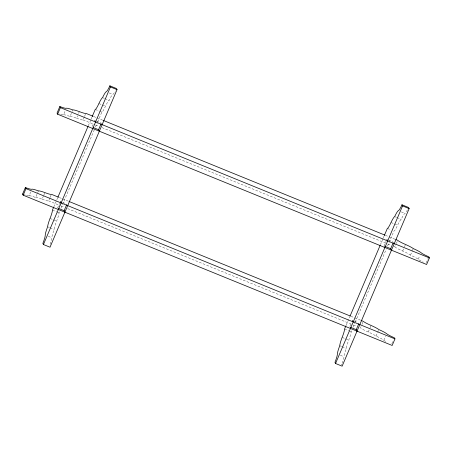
<?xml version="1.0" encoding="UTF-8"?>
<svg xmlns="http://www.w3.org/2000/svg" width="452" height="452" viewBox="0 0 452 452"><rect width="100%" height="100%" fill="white"/><g stroke="black" fill="none" stroke-linecap="round" stroke-linejoin="round"><path stroke-width="0.34" stroke-dasharray="2.26 1.69" d="M27.12 195.597A9.322 1.045 23 0 0 29.109 195.772L30.883 191.597M60.941 114.452A9.322 1.045 23 0 0 63.546 114.797L65.32 110.621M29.109 195.772A10.859 1.22 23 0 1 35.612 197.473L37.392 193.292M37.64 192.699L38.403 190.908M63.546 114.797A10.859 1.22 23 0 1 70.049 116.497L72.083 111.723M72.337 111.124L72.84 109.932M35.612 197.473A10.859 1.22 23 0 1 42.121 199.168L43.641 195.586M43.895 194.993L44.912 192.603M70.049 116.497A10.859 1.22 23 0 1 76.557 118.192L77.569 115.808M78.586 113.418L79.349 111.627M42.121 199.168A9.322 1.045 23 0 0 48.624 200.869L49.895 197.886M50.149 197.287L51.415 194.303M76.557 118.192A9.322 1.045 23 0 0 83.061 119.893L84.332 116.91M84.586 116.311L85.852 113.328M53.805 206.869L56.562 200.372M56.839 199.727L57.67 197.778M88.332 125.684L90.818 119.836M91.095 119.187L91.92 117.237M57.545 208.016L59.579 203.242M92.236 126.441L93.762 122.859M50.132 244.278A9.322 1.254 -67.8 0 0 51.833 237.763A10.859 1.463 -67.8 0 1 54.223 229.441A10.859 1.463 -67.8 0 1 56.619 221.124A9.322 1.254 -67.8 0 0 59.009 212.802L59.562 211.502M60.947 208.253L94.366 129.667M95.474 127.068L97.406 122.52M97.683 121.87L101.824 112.13A9.322 1.254 -67.8 0 0 105.48 106.226A10.859 1.463 -67.8 0 1 109.141 100.321A10.859 1.463 -67.8 0 1 112.797 94.417A9.322 1.254 -67.8 0 0 115.294 90.925M346.192 325.186L349.786 316.745M380.443 244.651L382.929 238.803M383.206 238.153L384.036 236.21M349.916 326.384L351.441 322.807M384.098 246.007L386.132 241.232M342.249 363.244A9.322 1.254 -67.8 0 0 343.944 356.735A10.859 1.463 -67.8 0 1 346.339 348.413A10.859 1.463 -67.8 0 1 348.729 340.09A9.322 1.254 -67.8 0 0 351.125 331.768L351.955 329.819M353.057 327.22L354.989 322.677M355.266 322.027L386.206 249.284M387.584 246.035L393.941 231.096A9.322 1.254 -67.8 0 0 397.596 225.192A10.859 1.463 -67.8 0 1 401.252 219.288A10.859 1.463 -67.8 0 1 404.913 213.384A9.322 1.254 -67.8 0 0 407.41 209.892M361.012 326.694L360.504 327.886A9.322 1.045 23 0 0 368.278 332A10.859 1.22 23 0 1 376.047 336.118A10.859 1.22 23 0 1 383.816 340.232A9.322 1.045 23 0 0 385.98 341.656M362.029 324.304L363.301 321.321M421.078 261.041A9.322 1.045 23 0 1 418.253 259.262A10.859 1.22 23 0 0 410.484 255.143A10.859 1.22 23 0 0 402.715 251.029A9.322 1.045 23 0 1 394.946 246.911L396.212 243.927M396.466 243.329L397.229 241.537M368.278 332L369.798 328.423M370.052 327.824L371.069 325.434M402.715 251.029L404.235 247.447M404.489 246.848L405.506 244.464M376.047 336.118L378.838 329.553M410.484 255.143L412.264 250.967M412.512 250.368L413.275 248.577M383.816 340.232L385.596 336.056M418.253 259.262L419.778 255.679M391.839 343.752L393.364 340.17M426.276 262.776L428.818 256.809M109.203 92.954L112.797 94.417M401.314 211.92L404.913 213.384M102.547 97.638L104.344 98.372M104.943 98.615L109.141 100.321M394.664 216.604L396.46 217.339M397.059 217.582L401.252 219.288M98.892 103.542L101.886 104.762M102.485 105.005L105.48 106.226M391.008 222.508L394.003 223.729M394.602 223.972L397.596 225.192M95.236 109.446L99.429 111.152M100.028 111.395L101.824 112.13M387.353 228.413L390.946 229.876M93.7 116.52L96.316 117.588M96.971 117.853L102.853 120.249M385.313 235.289L388.584 236.616M389.234 236.882L395.121 239.283M96.575 121.204L101.367 123.159M388.686 240.176L392.884 241.882M83.061 119.893L94.83 124.684M95.485 124.95L98.756 126.283M102.022 127.617L387.098 243.718M387.754 243.984L391.02 245.312M393.635 246.38L394.946 246.911M59.263 197.496L61.879 198.564M62.534 198.829L68.416 201.225M350.876 316.259L354.148 317.592M354.797 317.858L360.685 320.253M62.738 202.423L65.133 203.4M354.249 321.152L357.843 322.615M48.624 200.869L60.393 205.66M61.048 205.926L64.32 207.259M67.585 208.592L352.662 324.689M353.311 324.96L356.583 326.287M52.421 210.118L56.613 211.824M57.212 212.067L59.009 212.802M344.537 329.084L348.729 330.791M349.328 331.033L351.125 331.768M50.031 218.44L53.025 219.661M53.624 219.904L56.619 221.124M342.141 337.407L345.136 338.627M345.735 338.87L348.729 340.09M47.635 226.757L49.432 227.492M50.031 227.735L54.223 229.441M339.751 345.729L341.548 346.458M342.147 346.701L346.339 348.413M48.24 236.3L51.833 237.763M340.35 355.266L343.944 356.735M26.504 195.428A9.322 1.045 23 0 1 25.826 195.219M25.086 194.976A9.322 1.045 23 0 1 24.295 194.705M341.91 364.148A9.322 1.254 -67.8 0 1 341.554 365.052M423.394 262.194A9.322 1.045 23 0 1 422.575 261.798M60.263 114.243A9.322 1.045 23 0 1 59.523 114"/><path stroke-width="0.68" d="M361.334 320.524L363.301 321.321A9.322 1.045 23 0 0 371.069 325.434A10.859 1.22 23 0 1 378.838 329.553A10.859 1.22 23 0 1 386.607 333.666A9.322 1.045 23 0 0 394.381 337.785L394.963 338.898L392.172 345.464L23.182 195.191L22.6 194.077L25.391 187.507A9.322 1.045 23 0 0 31.9 189.207A10.859 1.22 23 0 1 38.403 190.908A10.859 1.22 23 0 1 44.912 192.603A9.322 1.045 23 0 0 51.415 194.303L58.607 197.23M93.044 116.254L85.852 113.328A9.322 1.045 23 0 1 79.349 111.627A10.859 1.22 23 0 0 72.84 109.932A10.859 1.22 23 0 0 66.337 108.231A9.322 1.045 23 0 1 59.828 106.536L57.037 113.102L57.619 114.215L426.609 264.493L429.4 257.922L428.818 256.809A9.322 1.045 23 0 1 421.049 252.696A10.859 1.22 23 0 0 413.275 248.577A10.859 1.22 23 0 0 405.506 244.464A9.322 1.045 23 0 1 397.737 240.345L395.777 239.549M23.182 195.191L25.973 188.625L25.391 187.507M57.619 114.215L60.415 107.649L59.828 106.536M53.528 207.519L52.421 210.118A9.322 1.254 -67.8 0 1 50.031 218.44A10.859 1.463 -67.8 0 0 47.635 226.757A10.859 1.463 -67.8 0 0 45.245 235.08A9.322 1.254 -67.8 0 1 42.85 243.402L43.432 244.521L50.019 247.204L117.034 89.632L116.452 88.513L109.864 85.829A9.322 1.254 -67.8 0 1 106.209 91.733A10.859 1.463 -67.8 0 0 102.547 97.638A10.859 1.463 -67.8 0 0 98.892 103.542A9.322 1.254 -67.8 0 1 95.236 109.446L92.197 116.588M57.946 197.128L88.055 126.334M43.432 244.521L110.446 86.948L109.864 85.829M64.913 212.186L64.139 210.7L66.676 204.728M99.35 131.21L98.576 129.724L101.112 123.752M345.916 325.835L344.537 329.084A9.322 1.254 -67.8 0 1 342.141 337.407A10.859 1.463 -67.8 0 0 339.751 345.729A10.859 1.463 -67.8 0 0 337.356 354.052A9.322 1.254 -67.8 0 1 334.966 362.368L335.548 363.487L342.136 366.171L409.15 208.598L408.568 207.479L401.981 204.796A9.322 1.254 -67.8 0 1 398.319 210.7A10.859 1.463 -67.8 0 0 394.664 216.604A10.859 1.463 -67.8 0 0 391.008 222.508A9.322 1.254 -67.8 0 1 387.353 228.413L384.313 235.56M350.063 316.095L380.166 245.3M335.548 363.487L402.562 205.914L401.981 204.796M357.029 331.152L356.249 329.666L358.792 323.7M391.466 250.176L390.686 248.69L393.229 242.724M110.446 86.948L117.034 89.632M402.562 205.914L409.15 208.598M103.508 120.514L384.658 235.017M60.415 107.649L429.4 257.922M93.185 127.526L98.576 129.724M384.697 246.25L390.686 248.69M69.071 201.49L350.221 315.993M25.973 188.625L394.963 338.898M58.743 208.502L64.139 210.7M350.26 327.225L356.249 329.666M386.889 239.441L387.669 240.927M352.453 320.417L353.232 321.903M94.779 120.475L95.553 121.961M60.342 201.451L61.116 202.937M23.464 194.4A9.322 1.045 23 0 1 22.6 194.077"/></g></svg>
